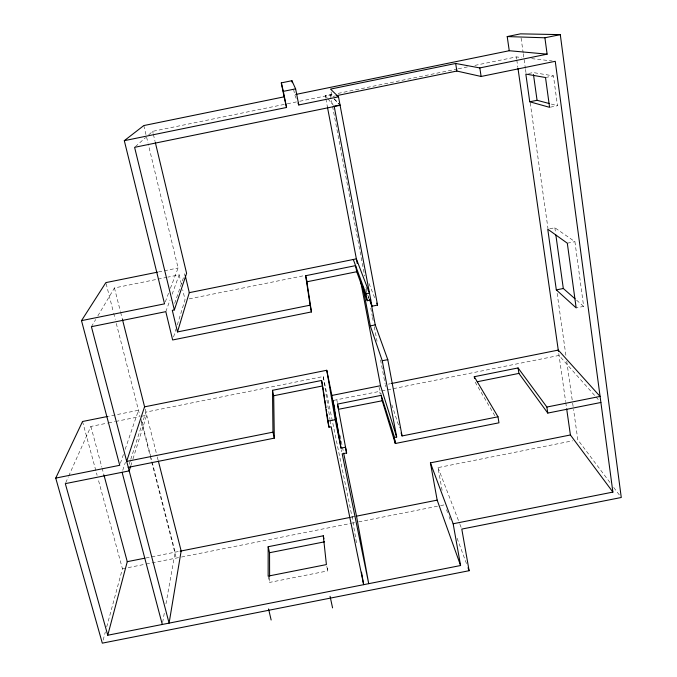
<?xml version="1.0" encoding="UTF-8"?>
<svg xmlns="http://www.w3.org/2000/svg" width="677" height="677" viewBox="0 0 677 677"><rect width="100%" height="100%" fill="white"/><g stroke="black" fill="none" stroke-linecap="round" stroke-linejoin="round"><path stroke-width="0.51" stroke-dasharray="3.38 2.54" d="M162.641 622.4L164.486 612.067M165.958 603.808L175.165 552.161L151.199 458.304M103.141 640.095L105.341 631.937M106.721 626.843L122.435 568.756L98.224 479.384M173.583 336.951L176.062 328.895M177.306 324.875L185.049 299.716L182.697 289.764M130.763 465.903L132.641 459.945M132.954 458.955L146.731 415.229L140.52 416.473M129.163 464.346L130.449 460.326M130.771 459.319L145.868 412.115L323.242 376.522L352.074 517.042L356.881 545.137M122.749 470.303L125.38 462.323M174.674 303.406L184.821 273.686M120.404 463.296L123.476 454.292M125.177 449.291L138.48 410.27L108.438 416.304M165.806 311.657L170.029 300.029M172.136 294.216L179.168 274.837L167.871 277.121M165.281 301.908L168.573 293.183M170.409 288.334L178.102 267.974L148.238 144.006M65.737 482.693L68.292 476.972M68.715 476.016L90.87 426.434L107.415 423.117M91.412 326.686L95.694 319.485M97.843 315.88L114.447 287.945L166.847 277.333M135.383 146.638L145.589 137.6M148.728 134.825L152.655 131.346L286.32 103.996M325.671 97.81L325.273 95.736L330.351 94.695L331.738 96.168M287.353 103.776L298.752 101.448M299.793 101.237L333.981 94.238M338.128 93.384L457.288 69.003M458.321 68.783L467.646 66.879M474.899 65.39L516.348 56.91L521.468 57.486M332.974 96.396L335.039 95.973M528.593 73.497L533.197 72.557L553.456 75.9L557.467 105.714L549.58 107.321M545.51 77.516L553.456 75.9M158.494 271.951L178.102 267.974M189.188 298.879L304.853 275.497M549.766 228.767L554.844 227.743L574.908 241.672L583.642 306.393L576.161 307.891M567.309 243.204L574.908 241.672M108.455 422.905L114.658 421.661M115.691 421.458L139.487 416.685M388.378 384.13L390.451 383.715M333.905 400.319L379.704 391.374L380.22 394.242M381.777 390.959L559.041 355.45L595.32 396.206M442.106 490.334L438.027 467.612L572.64 440.82M145.919 557.975L179.16 551.366M351.143 517.22L353.216 516.805M352.074 517.042L355.628 516.339M122.435 568.756L145.2 564.237M146.232 564.034L180.463 557.239M181.495 557.036L351.439 523.296M352.472 523.093L354.545 522.686M358.692 521.857L439.517 505.821M440.558 505.609L444.696 504.788M268.151 576.119L269.607 582.406L327.761 570.897L327.194 565.701M531.707 58.645L552.178 60.955M551.349 104.089L557.467 105.714M576.609 300.199L583.642 306.393M334.506 99.104L340.04 104.986M333.981 98.783L338.737 103.852M596.014 396.993L598.807 400.132M325.273 95.736L327.329 98.148M328.015 98.952L333.482 105.384M609.935 482.439L577.819 439.788L573.537 409.45M613.709 487.457L619.379 494.98M475.178 382.166L495.268 416.49M296.171 98.419L294.681 94.67L293.496 88.687M369.033 283.536L374.838 298.227M438.027 467.612L459.522 523.228M459.903 524.21L461.409 528.111M365.952 287.293L367.433 291.195M365.715 289.494L369.016 298.345M446.524 509.705L447.615 512.658M449.071 516.593L450.163 519.547M457.093 538.24L467.291 565.794M385.272 384.756L385.932 386.762M391.856 404.829L399.438 427.915M379.044 387.32L381.219 394.369M82.535 421.5L97.116 475.322M90.87 426.434L101.812 467.113M102.083 468.129L104.004 475.246M141.298 419.537L150.937 457.28M106.128 283.638L113.431 312.232M113.694 313.256L115.259 319.383M116.3 323.462L140.037 416.389M141.341 421.483L149.939 455.122M150.192 456.146L176.232 558.076M114.447 287.945L120.388 311.361M120.641 312.385L122.452 319.51M145.174 409.12L157.081 456.053M157.343 457.077L158.113 460.14M143.795 125.567L147.992 142.982M152.655 131.346L153.146 133.394M153.391 134.41L155.101 141.561M179.168 274.837L181.521 284.789M326.796 566.387L327.761 570.897M340.091 435.624L343.459 452.143M336.841 399.946L337.324 402.603M331.053 91.911L331.942 96.608M330.351 94.695L364.675 275.988M368.601 296.704L368.99 298.777M370.759 308.094L372.325 316.387M372.519 317.42L373.112 320.526M374.288 326.746L377.03 341.25M380.559 359.893L385.078 383.724M325.865 98.842L327.448 107.127M341.479 449.74L341.834 451.787M323.242 376.522L330.037 419.596M330.198 420.62L331.002 425.748M516.348 56.91L516.644 59.001M516.796 60.041L517.837 67.353M558.762 353.521L565.633 401.563M565.777 402.603L566.522 407.825M521.087 38.039L523.152 52.679M523.304 53.728L525.369 68.377M525.521 69.426L525.961 72.557M530.243 102.904L547.972 228.454M557.137 293.319L565.997 356.094M566.742 361.323L572.497 402.13M572.649 403.17L573.385 408.4M554.844 227.743L555.572 232.981M269.598 577.286L269.607 582.406"/><path stroke-width="1.02" d="M268.168 546.728L268.151 576.119L326.407 564.584L323.293 535.795L268.168 546.728L269.548 552.728L269.598 576.262M453.15 523.761L612.888 492.103L570.406 434.981L430.42 462.856L453.15 523.761L460.588 565.523L107.761 635.238L127.259 561.673L104.004 475.246M370.751 299.987L367.256 300.69L356.728 271.731L355.56 265.638L305.665 275.717L310.108 305.183L177.492 331.933L189.281 292.659L185.295 275.683M130.449 466.902L129.197 470.879L65.314 483.64L107.761 635.238M177.492 331.933L172.305 310.345L174.344 309.931L186.598 273.33L155.346 142.585M507.208 36.575L544.9 37.785L547.118 54.16L509.256 50.724L507.208 36.575L520.495 33.85L560.294 34.629L621.266 497.493L461.79 529.084L469.119 570.711L102.312 643.15L55.734 478.097L82.535 421.5L107.398 416.507M55.734 478.097L119.727 465.302L81.502 320.636L105.866 282.614L157.462 272.162M124.306 140.672L143.795 125.567L284.103 96.836L286.557 107.474L124.306 140.672L164.545 303.846L81.502 320.636M284.103 96.836L281.302 82.882L291.914 80.707L295.604 88.856L298.785 104.969L338.508 96.845L377.546 305.09L371.952 306.216L369.388 299.327M281.302 82.882L283.325 91.37L295.604 88.856M544.9 37.785L560.294 34.629M295.714 94.458L509.256 50.724M547.118 54.16L479.824 67.928L455.663 63.469L330.52 89.093L338.508 96.845M336.071 95.762L456.857 71.043L481.119 76.467L555.25 61.302L612.888 492.103M340.04 104.986L334.167 106.187L371.952 306.216M340.099 105.307L134.596 147.332L174.344 309.931M529.744 101.787L549.58 107.321L545.51 77.516L525.826 74.064L529.744 101.787L537.064 100.298L549.309 103.547M394.547 437.444L381.185 395.351L337.501 404.093L346.607 452.955L342.19 453.844L368.72 583.676L356.517 516.162L343.671 453.175M189.281 292.659L356.339 258.868L369.464 293.2L365.969 293.911L353.301 259.486M356.728 271.731L306.901 281.801L305.665 275.717M362.889 286.955L370.302 325.891L375.236 324.892L387.777 359.648L402.079 435.946L498.001 416.795L498.966 422.812L395.292 443.503L382.217 400.767L381.185 395.351M556.325 289.908L576.161 307.891L567.309 243.204L547.744 229.173L556.325 289.908L563.315 288.495L575.044 298.819M346.658 453.201L345.448 447.243L341.022 448.132L331.899 395.453L326.771 370.268L144.531 406.852L126.641 461.409L272.975 432.146L272.509 390.307L321.575 380.466L322.506 385.01M370.302 325.891L382.26 360.756L387.777 359.648M128.198 467.358L274.303 438.146L273.694 395.749L322.701 385.915M331.899 395.453L380.542 385.704L396.671 437.02L394.158 437.52L395.292 443.503M391.484 383.512L558.28 350.085L600.084 396.417L546.872 407.038L518.074 367.941L474.272 376.708L474.577 378.528M311.488 311.919L172.652 339.972L165.806 311.657L91.412 326.686L169.089 623.119L181.157 550.976L158.376 461.155M477.209 381.76L518.921 373.408L547.769 413.08L600.897 402.476M361.518 572.192L363.659 584.674L331.163 426.781L328.971 427.212L327.727 421.196L335.217 419.698L326.771 370.268M394.217 437.799L395.681 443.427M127.259 561.673L144.878 558.178M180.124 551.18L350.111 517.423M356.33 516.187L437.173 500.134L460.588 565.523M269.548 552.728L324.579 541.82M382.217 400.767L338.559 409.28L337.501 404.093M474.272 376.708L498.001 416.795M298.041 103.099L298.785 104.969M376.776 303.127L377.546 305.09M468.019 567.758L469.119 570.711M401.089 432.933L402.079 435.946M122.097 472.292L162.277 624.465M122.452 319.51L144.658 407.08M268.566 608.953L271.147 620.005M272.975 432.146L274.303 438.146M272.509 390.307L273.694 395.749M330.071 596.31L332.568 607.887M323.293 535.795L323.936 538.807M334.827 409.805L332.932 400.513L339.346 437.435M335.217 419.698L341.022 448.132M310.108 305.183L311.462 311.979L306.444 278.983M283.325 91.37L286.557 107.474M291.914 80.707L292.312 82.704M365.969 293.911L367.256 300.69M327.448 107.127L357.253 263.505M360.807 282.14L380.542 385.704M382.26 360.756L396.671 437.02M370.971 302.348L375.236 324.892M430.42 462.856L437.173 500.134M339.702 439.483L340.057 441.531M455.663 63.469L456.857 71.043M518.074 367.941L518.921 373.408M479.824 67.928L481.119 76.467M322.853 386.948L323.327 390.045M323.64 392.11L324.579 398.304M324.892 400.369L325.992 407.596M326.306 409.661L326.619 411.726M326.932 413.791L328.971 427.212M321.575 380.466L327.727 421.196M546.872 407.038L547.769 413.08M517.99 68.402L558.457 351.431M566.674 408.874L570.406 434.981M533.484 74.614L537.064 100.298M555.868 235.071L563.315 288.495"/></g></svg>
